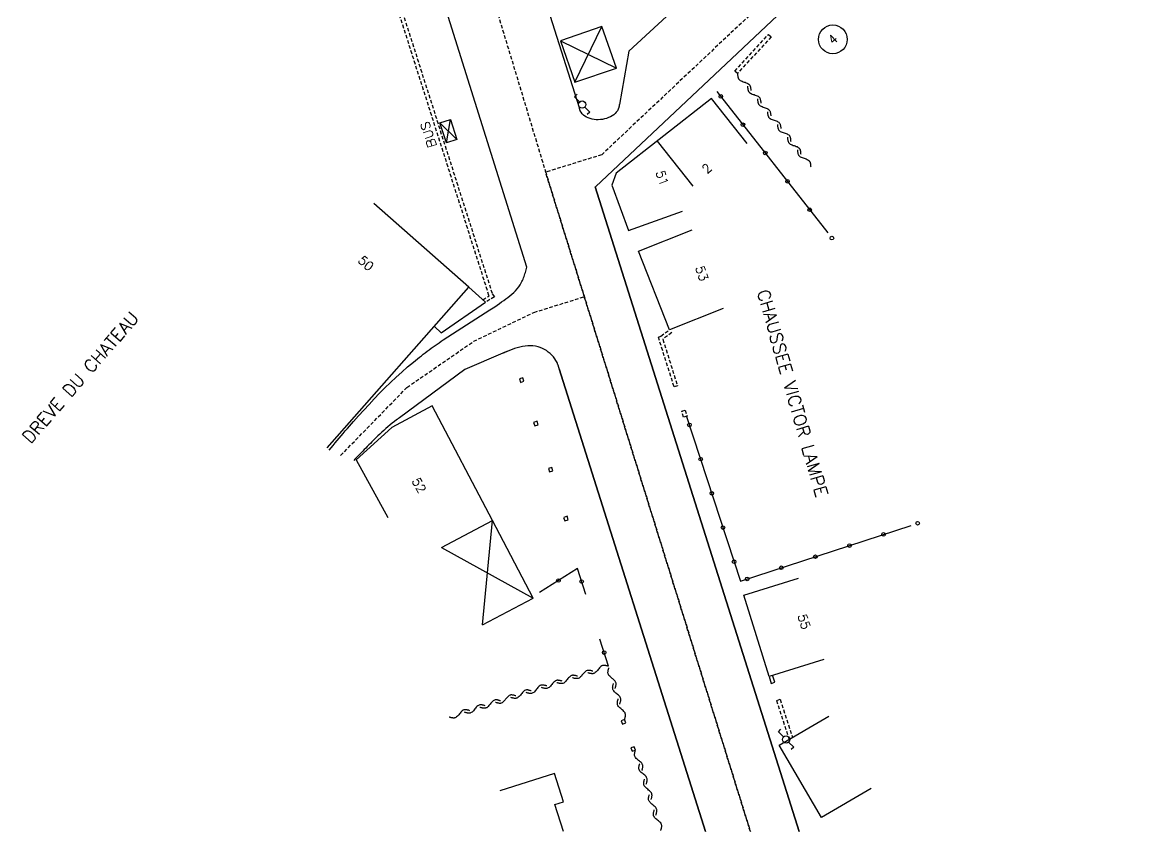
# Model space of a CAD drawing. Header units: millimetres. Extents: x 113000 to 114000, y 153000 to 154000.
# Drawn here: x 113805.7 to 113961.9, y 153000 to 153112.5 of the extents above; entities that cross this region are included whole.
import ezdxf
from ezdxf.enums import TextEntityAlignment as Align

# ---------------------------------------------------------------- set-up
doc = ezdxf.new("R2010")
doc.units = ezdxf.units.MM
doc.linetypes.add('DASHED', pattern=[0.75, 0.5, -0.25])
for name, color, linetype in [('W0001', 6, 'DASHED'), ('W0008', 7, 'CONTINUOUS'), ('W0100', 7, 'CONTINUOUS'), ('W0112', 1, 'DASHED'), ('W0310', 3, 'CONTINUOUS'), ('W0322', 7, 'CONTINUOUS'), ('W0420', 7, 'CONTINUOUS'), ('W0471', 7, 'CONTINUOUS'), ('W0989', 7, 'CONTINUOUS'), ('W0991', 7, 'CONTINUOUS')]:
    doc.layers.add(name, color=color, linetype=linetype)
doc.styles.get("Standard").update_dxf_attribs({"font": 'romans.shx', "width": 0.85})

msp = doc.modelspace()

# ---------------------------------------------------------------- linework, layer by layer
at = {"layer": 'W0001'}
for points in [[(113951.88, 153187.25), (113961.93, 153165.45), (113886.27, 153094.14), (113878.47, 153091.72)], [(113854.21, 153161.22), (113858.28, 153148.06), (113865.33, 153135.2), (113878.43, 153091.86), (113906.95, 153000)], [(113906.95, 153000), (113878.43, 153091.86)], [(113849.95, 153052.3), (113859.18, 153061.78), (113868.47, 153068.2), (113876.85, 153072.22), (113883.84, 153074.39)]]:
    msp.add_lwpolyline(points, dxfattribs=at)
at = {"layer": 'W0008'}
for points in [[(113875.85, 153078.5), (113850.06, 153160.71)], [(113947.02, 153147.75), (113885.39, 153089.67)], [(113925.01, 153140.78), (113890.03, 153108.55), (113888.73, 153101.12)], [(113883.16, 153100.66), (113875.39, 153125.25)], [(113888.73, 153101.12), (113888.72, 153101.08), (113888.72, 153101.06), (113888.71, 153101.02), (113888.71, 153100.98), (113888.7, 153100.95), (113888.7, 153100.91), (113888.69, 153100.88), (113888.68, 153100.84), (113888.67, 153100.81), (113888.66, 153100.77), (113888.66, 153100.73), (113888.65, 153100.7), (113888.56, 153100.47), (113888.45, 153100.25), (113888.3, 153100.05), (113888.13, 153099.86), (113887.94, 153099.69), (113887.72, 153099.55), (113887.48, 153099.41), (113887.23, 153099.3), (113886.95, 153099.2), (113886.68, 153099.12), (113886.39, 153099.06), (113886.1, 153099.03), (113885.8, 153099.02), (113885.51, 153099.02), (113885.22, 153099.05), (113884.94, 153099.09), (113884.66, 153099.17), (113884.4, 153099.27), (113884.16, 153099.38), (113883.93, 153099.52), (113883.73, 153099.67), (113883.55, 153099.84), (113883.41, 153100.05), (113883.29, 153100.27), (113883.27, 153100.3), (113883.27, 153100.33), (113883.25, 153100.36), (113883.24, 153100.39), (113883.23, 153100.42), (113883.22, 153100.45), (113883.21, 153100.48), (113883.2, 153100.52), (113883.2, 153100.56), (113883.18, 153100.59), (113883.17, 153100.62), (113883.16, 153100.66)], [(113913.76, 153000), (113885.38, 153089.67), (113913.76, 153000)], [(113848.34, 153053.06), (113848.62, 153053.39), (113848.9, 153053.72), (113849.19, 153054.06), (113849.47, 153054.39), (113849.75, 153054.72), (113850.03, 153055.05), (113850.32, 153055.39), (113850.6, 153055.72), (113850.89, 153056.05), (113851.17, 153056.38), (113851.46, 153056.7), (113851.75, 153057.03), (113852.46, 153057.84), (113853.17, 153058.62), (113853.9, 153059.42), (113854.63, 153060.19), (113855.38, 153060.97), (113856.12, 153061.72), (113856.89, 153062.47), (113857.66, 153063.2), (113858.45, 153063.92), (113859.26, 153064.62), (113860.08, 153065.31), (113860.91, 153065.98), (113861.19, 153066.19), (113861.45, 153066.41), (113861.73, 153066.61), (113862, 153066.81), (113862.28, 153067.02), (113862.55, 153067.22), (113862.84, 153067.41), (113863.11, 153067.61), (113863.39, 153067.8), (113863.67, 153068), (113863.95, 153068.19), (113864.23, 153068.38), (113864.88, 153068.8), (113865.52, 153069.22), (113866.16, 153069.64), (113866.81, 153070.06), (113867.46, 153070.47), (113868.12, 153070.88), (113868.77, 153071.3), (113869.42, 153071.72), (113870.08, 153072.14), (113870.73, 153072.56), (113871.39, 153073), (113872.05, 153073.45), (113872.35, 153073.66), (113872.65, 153073.86), (113872.94, 153074.08), (113873.23, 153074.3), (113873.5, 153074.52), (113873.77, 153074.75), (113874.03, 153074.98), (113874.28, 153075.23), (113874.51, 153075.48), (113874.73, 153075.75), (113874.92, 153076.03), (113875.09, 153076.33), (113875.18, 153076.5), (113875.26, 153076.67), (113875.34, 153076.84), (113875.41, 153077.02), (113875.47, 153077.19), (113875.53, 153077.38), (113875.59, 153077.56), (113875.65, 153077.75), (113875.7, 153077.94), (113875.75, 153078.12), (113875.8, 153078.31), (113875.85, 153078.5)], [(113880.37, 153064.36), (113880.35, 153064.41), (113880.34, 153064.45), (113880.32, 153064.5), (113880.31, 153064.56), (113880.3, 153064.61), (113880.28, 153064.66), (113880.27, 153064.7), (113880.26, 153064.75), (113880.24, 153064.8), (113880.22, 153064.84), (113880.2, 153064.89), (113880.19, 153064.94), (113880.06, 153065.22), (113879.91, 153065.5), (113879.74, 153065.77), (113879.55, 153066.02), (113879.33, 153066.27), (113879.09, 153066.48), (113878.84, 153066.7), (113878.58, 153066.89), (113878.3, 153067.05), (113878.02, 153067.2), (113877.73, 153067.33), (113877.43, 153067.42), (113877.07, 153067.5), (113876.71, 153067.55), (113876.35, 153067.56), (113875.98, 153067.56), (113875.62, 153067.52), (113875.25, 153067.45), (113874.89, 153067.38), (113874.52, 153067.28), (113874.16, 153067.17), (113873.81, 153067.05), (113873.46, 153066.92), (113873.12, 153066.78), (113873.07, 153066.77), (113873.02, 153066.73), (113872.97, 153066.72), (113872.91, 153066.7), (113872.87, 153066.67), (113872.81, 153066.66), (113872.77, 153066.64), (113872.72, 153066.61), (113872.66, 153066.59), (113872.62, 153066.58), (113872.56, 153066.55), (113872.52, 153066.53)], [(113872.52, 153066.53), (113867.23, 153064.28), (113858.14, 153057.56)], [(113880.37, 153064.36), (113900.7, 153000)], [(113900.7, 153000), (113880.37, 153064.36)], [(113858.14, 153057.56), (113858.11, 153057.53), (113858.07, 153057.52), (113858.04, 153057.48), (113858.01, 153057.47), (113857.97, 153057.44), (113857.94, 153057.42), (113857.91, 153057.39), (113857.87, 153057.36), (113857.84, 153057.34), (113857.8, 153057.31), (113857.77, 153057.3), (113857.73, 153057.27), (113857.43, 153057.03), (113857.12, 153056.8), (113856.84, 153056.56), (113856.54, 153056.31), (113856.25, 153056.05), (113855.96, 153055.8), (113855.68, 153055.53), (113855.4, 153055.28), (113855.12, 153055.02), (113854.84, 153054.75), (113854.57, 153054.47), (113854.3, 153054.2), (113854.09, 153053.98), (113853.88, 153053.78), (113853.66, 153053.56), (113853.45, 153053.34), (113853.24, 153053.14), (113853.03, 153052.92), (113852.82, 153052.7), (113852.62, 153052.48), (113852.41, 153052.27), (113852.2, 153052.06), (113851.99, 153051.84), (113851.78, 153051.62)]]:
    msp.add_lwpolyline(points, dxfattribs=at)
at = {"layer": 'W0100'}
for points in [[(113888.32, 153106.19), (113886.31, 153111.97), (113880.53, 153110), (113882.52, 153104.25), (113888.32, 153106.19)], [(113882.52, 153104.25), (113886.31, 153111.97)], [(113880.53, 153110), (113888.32, 153106.19)], [(113906.49, 153095.69), (113901.55, 153101.97), (113888.3, 153091.56), (113887.7, 153089.89), (113889.98, 153083.59), (113897.51, 153086.31)], [(113894.01, 153096.05), (113898.95, 153089.77)], [(113848.09, 153053.38), (113867.78, 153075.73), (113854.55, 153087.34)], [(113903.16, 153072.75), (113895.72, 153069.81), (113891.39, 153080.75), (113898.84, 153083.69)], [(113863.03, 153070.25), (113863.93, 153069.36), (113870.12, 153073.62), (113867.78, 153075.73)], [(113869.68, 153028.73), (113876.72, 153032.44), (113871.08, 153043.25), (113862.68, 153059.2), (113857.09, 153056.22), (113852.09, 153051.69), (113856.51, 153043.67)], [(113864, 153039.52), (113871.08, 153043.25)], [(113869.68, 153028.73), (113871.08, 153043.25)], [(113864, 153039.52), (113876.72, 153032.44)], [(113917.19, 153023.95), (113909.55, 153021.58), (113906.04, 153032.86), (113913.67, 153035.23)], [(113909.55, 153021.58), (113909.86, 153020.61), (113910.34, 153020.77), (113910.02, 153021.73)], [(113923.77, 153005.98), (113916.87, 153001.94), (113910.97, 153012), (113917.88, 153016.03)], [(113880.97, 153000), (113879.77, 153003.75), (113880.98, 153004.14), (113879.71, 153008.09), (113872.09, 153005.66)]]:
    msp.add_lwpolyline(points, dxfattribs=at)
at = {"layer": 'W0112'}
for points in [[(113869.73, 153073.97), (113870.62, 153074.53), (113870.59, 153074.56), (113853.99, 153126.66), (113854.47, 153126.8), (113871.05, 153074.78), (113871.34, 153074.38), (113870.12, 153073.62)], [(113905.16, 153105.44), (113904.8, 153105.78), (113909.47, 153110.88), (113909.84, 153110.55), (113905.16, 153105.44)], [(113896.02, 153069.41), (113894.77, 153068.47), (113896.81, 153062.02), (113896.34, 153061.88), (113894.16, 153068.77), (113894.51, 153068.91), (113895.72, 153069.81)], [(113874.82, 153062.97), (113874.97, 153062.48), (113875.45, 153062.64), (113875.3, 153063.11), (113874.82, 153062.97)], [(113897.66, 153057.62), (113897.4, 153058.48), (113897.88, 153058.62), (113898.14, 153057.77), (113897.66, 153057.62)], [(113876.8, 153056.91), (113876.95, 153056.44), (113877.43, 153056.58), (113877.28, 153057.06), (113876.8, 153056.91)], [(113878.87, 153050.52), (113879.02, 153050.03), (113879.49, 153050.19), (113879.34, 153050.66), (113878.87, 153050.52)], [(113880.98, 153043.7), (113881.13, 153043.23), (113881.61, 153043.38), (113881.46, 153043.86), (113880.98, 153043.7)], [(113912.41, 153012.72), (113910.62, 153018.25), (113911.1, 153018.39), (113912.82, 153013.08)], [(113888.98, 153015.41), (113889.15, 153014.94), (113889.62, 153015.11), (113889.45, 153015.58), (113888.98, 153015.41)], [(113890.33, 153011.62), (113890.49, 153011.16), (113890.97, 153011.33), (113890.8, 153011.8), (113890.33, 153011.62)]]:
    msp.add_lwpolyline(points, dxfattribs=at)
at = {"layer": 'W0310'}
for points in [[(113905.16, 153105.44), (113905.17, 153105.36), (113905.17, 153105.28), (113905.18, 153105.22), (113905.19, 153105.14), (113905.2, 153105.06), (113905.21, 153105), (113905.23, 153104.94), (113905.24, 153104.88), (113905.27, 153104.81), (113905.3, 153104.75), (113905.32, 153104.69), (113905.36, 153104.64), (113905.45, 153104.55), (113905.55, 153104.47), (113905.67, 153104.41), (113905.8, 153104.36), (113905.95, 153104.3), (113906.09, 153104.25), (113906.23, 153104.22), (113906.38, 153104.16), (113906.51, 153104.11), (113906.62, 153104.05), (113906.73, 153103.97), (113906.82, 153103.88), (113906.86, 153103.83), (113906.88, 153103.77), (113906.91, 153103.7), (113906.94, 153103.64), (113906.95, 153103.58), (113906.97, 153103.52), (113906.98, 153103.45), (113906.99, 153103.38), (113907, 153103.3), (113907.01, 153103.23), (113907.01, 153103.16), (113907.02, 153103.08)], [(113906.55, 153103.67), (113906.56, 153103.59), (113906.56, 153103.52), (113906.57, 153103.45), (113906.58, 153103.38), (113906.59, 153103.3), (113906.6, 153103.23), (113906.62, 153103.17), (113906.63, 153103.11), (113906.66, 153103.05), (113906.69, 153102.98), (113906.71, 153102.92), (113906.75, 153102.88), (113906.84, 153102.78), (113906.95, 153102.7), (113907.06, 153102.64), (113907.2, 153102.59), (113907.34, 153102.53), (113907.48, 153102.5), (113907.62, 153102.45), (113907.77, 153102.39), (113907.9, 153102.34), (113908.02, 153102.28), (113908.12, 153102.2), (113908.21, 153102.11), (113908.25, 153102.06), (113908.27, 153102), (113908.3, 153101.94), (113908.33, 153101.88), (113908.34, 153101.81), (113908.36, 153101.75), (113908.37, 153101.69), (113908.38, 153101.61), (113908.39, 153101.53), (113908.4, 153101.47), (113908.4, 153101.39), (113908.41, 153101.31)], [(113907.95, 153101.91), (113907.95, 153101.83), (113907.95, 153101.75), (113907.96, 153101.69), (113907.97, 153101.61), (113907.98, 153101.53), (113907.99, 153101.47), (113908.01, 153101.41), (113908.02, 153101.34), (113908.05, 153101.28), (113908.08, 153101.22), (113908.1, 153101.16), (113908.14, 153101.11), (113908.23, 153101.02), (113908.34, 153100.94), (113908.45, 153100.88), (113908.59, 153100.83), (113908.73, 153100.77), (113908.87, 153100.72), (113909.01, 153100.67), (113909.15, 153100.62), (113909.28, 153100.58), (113909.4, 153100.52), (113909.51, 153100.44), (113909.59, 153100.34), (113909.63, 153100.3), (113909.66, 153100.23), (113909.69, 153100.17), (113909.71, 153100.11), (113909.73, 153100.05), (113909.74, 153099.98), (113909.76, 153099.92), (113909.77, 153099.84), (113909.77, 153099.77), (113909.78, 153099.7), (113909.79, 153099.62), (113909.8, 153099.55)], [(113909.34, 153100.12), (113909.34, 153100.05), (113909.34, 153099.97), (113909.35, 153099.91), (113909.36, 153099.83), (113909.38, 153099.75), (113909.38, 153099.69), (113909.4, 153099.62), (113909.41, 153099.56), (113909.44, 153099.5), (113909.46, 153099.44), (113909.49, 153099.38), (113909.53, 153099.33), (113909.62, 153099.23), (113909.73, 153099.17), (113909.84, 153099.09), (113909.98, 153099.05), (113910.12, 153099), (113910.26, 153098.95), (113910.4, 153098.91), (113910.54, 153098.86), (113910.67, 153098.8), (113910.79, 153098.73), (113910.9, 153098.67), (113910.98, 153098.58), (113911.02, 153098.53), (113911.05, 153098.47), (113911.08, 153098.41), (113911.1, 153098.34), (113911.12, 153098.28), (113911.14, 153098.22), (113911.15, 153098.14), (113911.16, 153098.06), (113911.17, 153098), (113911.18, 153097.92), (113911.18, 153097.84), (113911.19, 153097.77)], [(113910.72, 153098.36), (113910.73, 153098.28), (113910.73, 153098.22), (113910.73, 153098.12), (113910.75, 153098.06), (113910.76, 153097.98), (113910.77, 153097.92), (113910.79, 153097.86), (113910.8, 153097.8), (113910.83, 153097.73), (113910.85, 153097.67), (113910.88, 153097.61), (113910.92, 153097.56), (113911.02, 153097.48), (113911.12, 153097.39), (113911.23, 153097.33), (113911.37, 153097.28), (113911.51, 153097.23), (113911.65, 153097.19), (113911.79, 153097.14), (113911.93, 153097.08), (113912.06, 153097.03), (113912.18, 153096.97), (113912.29, 153096.89), (113912.38, 153096.8), (113912.41, 153096.75), (113912.44, 153096.69), (113912.47, 153096.62), (113912.49, 153096.56), (113912.51, 153096.5), (113912.52, 153096.44), (113912.53, 153096.38), (113912.55, 153096.3), (113912.55, 153096.22), (113912.56, 153096.16), (113912.56, 153096.08), (113912.57, 153096)], [(113912.11, 153096.59), (113912.12, 153096.52), (113912.12, 153096.44), (113912.12, 153096.38), (113912.13, 153096.3), (113912.15, 153096.22), (113912.16, 153096.16), (113912.17, 153096.09), (113912.19, 153096.03), (113912.21, 153095.97), (113912.24, 153095.91), (113912.27, 153095.84), (113912.3, 153095.8), (113912.39, 153095.7), (113912.5, 153095.62), (113912.62, 153095.56), (113912.75, 153095.52), (113912.89, 153095.45), (113913.03, 153095.41), (113913.18, 153095.38), (113913.32, 153095.31), (113913.45, 153095.27), (113913.57, 153095.2), (113913.68, 153095.12), (113913.77, 153095.03), (113913.8, 153094.98), (113913.83, 153094.92), (113913.86, 153094.86), (113913.88, 153094.8), (113913.9, 153094.73), (113913.91, 153094.67), (113913.92, 153094.61), (113913.94, 153094.53), (113913.95, 153094.45), (113913.95, 153094.39), (113913.95, 153094.31), (113913.96, 153094.23)], [(113913.5, 153094.83), (113913.51, 153094.75), (113913.51, 153094.67), (113913.52, 153094.61), (113913.52, 153094.53), (113913.54, 153094.45), (113913.55, 153094.39), (113913.56, 153094.33), (113913.58, 153094.27), (113913.6, 153094.2), (113913.63, 153094.14), (113913.66, 153094.08), (113913.7, 153094.03), (113913.78, 153093.94), (113913.89, 153093.86), (113914.01, 153093.8), (113914.14, 153093.75), (113914.28, 153093.69), (113914.42, 153093.66), (113914.57, 153093.61), (113914.71, 153093.55), (113914.84, 153093.5), (113914.96, 153093.44), (113915.07, 153093.36), (113915.16, 153093.27), (113915.2, 153093.22), (113915.22, 153093.16), (113915.25, 153093.09), (113915.27, 153093.03), (113915.29, 153092.97), (113915.3, 153092.91), (113915.31, 153092.84), (113915.33, 153092.77), (113915.34, 153092.69), (113915.34, 153092.62), (113915.34, 153092.55), (113915.35, 153092.47)], [(113882.91, 153021.61), (113882.84, 153021.62), (113882.77, 153021.66), (113882.7, 153021.67), (113882.62, 153021.69), (113882.55, 153021.7), (113882.48, 153021.72), (113882.41, 153021.72), (113882.35, 153021.73), (113882.28, 153021.73), (113882.22, 153021.73), (113882.16, 153021.72), (113882.09, 153021.7), (113881.98, 153021.66), (113881.88, 153021.58), (113881.77, 153021.48), (113881.67, 153021.39), (113881.58, 153021.27), (113881.48, 153021.16), (113881.39, 153021.05), (113881.3, 153020.92), (113881.2, 153020.83), (113881.09, 153020.73), (113880.99, 153020.66), (113880.88, 153020.61), (113880.81, 153020.59), (113880.75, 153020.58), (113880.69, 153020.58), (113880.62, 153020.58), (113880.55, 153020.59), (113880.48, 153020.59), (113880.41, 153020.61), (113880.34, 153020.62), (113880.27, 153020.64), (113880.2, 153020.66), (113880.12, 153020.69), (113880.05, 153020.7)], [(113885.05, 153022.3), (113884.98, 153022.31), (113884.91, 153022.34), (113884.84, 153022.36), (113884.77, 153022.38), (113884.7, 153022.39), (113884.63, 153022.41), (113884.56, 153022.41), (113884.49, 153022.42), (113884.43, 153022.42), (113884.37, 153022.42), (113884.3, 153022.41), (113884.24, 153022.39), (113884.12, 153022.34), (113884.02, 153022.27), (113883.91, 153022.17), (113883.82, 153022.08), (113883.73, 153021.97), (113883.62, 153021.84), (113883.53, 153021.73), (113883.44, 153021.61), (113883.34, 153021.52), (113883.24, 153021.42), (113883.13, 153021.34), (113883.02, 153021.3), (113882.95, 153021.28), (113882.89, 153021.27), (113882.83, 153021.27), (113882.76, 153021.27), (113882.7, 153021.28), (113882.62, 153021.28), (113882.55, 153021.3), (113882.48, 153021.31), (113882.41, 153021.33), (113882.34, 153021.34), (113882.27, 153021.38), (113882.2, 153021.39)], [(113887.2, 153022.98), (113887.12, 153023), (113887.05, 153023.03), (113886.99, 153023.05), (113886.91, 153023.06), (113886.84, 153023.08), (113886.77, 153023.09), (113886.7, 153023.09), (113886.64, 153023.11), (113886.57, 153023.11), (113886.51, 153023.11), (113886.45, 153023.09), (113886.38, 153023.08), (113886.27, 153023.03), (113886.16, 153022.95), (113886.05, 153022.86), (113885.96, 153022.77), (113885.87, 153022.64), (113885.77, 153022.53), (113885.67, 153022.41), (113885.58, 153022.3), (113885.48, 153022.2), (113885.38, 153022.11), (113885.27, 153022.03), (113885.16, 153021.98), (113885.09, 153021.97), (113885.03, 153021.95), (113884.97, 153021.95), (113884.91, 153021.95), (113884.84, 153021.97), (113884.77, 153021.97), (113884.7, 153021.98), (113884.63, 153022), (113884.56, 153022.02), (113884.48, 153022.03), (113884.41, 153022.06), (113884.34, 153022.08)], [(113888.14, 153019.89), (113888.16, 153019.95), (113888.19, 153020.03), (113888.2, 153020.11), (113888.23, 153020.19), (113888.24, 153020.25), (113888.26, 153020.31), (113888.27, 153020.39), (113888.27, 153020.45), (113888.27, 153020.52), (113888.27, 153020.58), (113888.27, 153020.64), (113888.25, 153020.7), (113888.2, 153020.81), (113888.13, 153020.92), (113888.04, 153021.03), (113887.94, 153021.12), (113887.82, 153021.22), (113887.71, 153021.31), (113887.59, 153021.42), (113887.48, 153021.52), (113887.38, 153021.61), (113887.28, 153021.72), (113887.21, 153021.83), (113887.16, 153021.94), (113887.15, 153022), (113887.14, 153022.06), (113887.14, 153022.12), (113887.14, 153022.19), (113887.15, 153022.25), (113887.16, 153022.33), (113887.17, 153022.39), (113887.19, 153022.47), (113887.21, 153022.53), (113887.23, 153022.61), (113887.25, 153022.67), (113887.27, 153022.75)], [(113878.62, 153020.25), (113878.55, 153020.27), (113878.48, 153020.3), (113878.41, 153020.31), (113878.34, 153020.33), (113878.27, 153020.34), (113878.2, 153020.36), (113878.13, 153020.36), (113878.06, 153020.38), (113878, 153020.38), (113877.94, 153020.38), (113877.88, 153020.36), (113877.81, 153020.34), (113877.7, 153020.3), (113877.59, 153020.22), (113877.48, 153020.12), (113877.39, 153020.02), (113877.29, 153019.91), (113877.2, 153019.8), (113877.1, 153019.67), (113877.01, 153019.56), (113876.91, 153019.45), (113876.81, 153019.36), (113876.7, 153019.28), (113876.59, 153019.23), (113876.52, 153019.22), (113876.46, 153019.2), (113876.4, 153019.2), (113876.33, 153019.2), (113876.27, 153019.22), (113876.2, 153019.22), (113876.12, 153019.23), (113876.05, 153019.25), (113875.98, 153019.27), (113875.91, 153019.28), (113875.84, 153019.31), (113875.77, 153019.33)], [(113880.77, 153020.92), (113880.7, 153020.94), (113880.62, 153020.97), (113880.56, 153020.98), (113880.48, 153021), (113880.41, 153021.02), (113880.34, 153021.03), (113880.27, 153021.03), (113880.21, 153021.05), (113880.14, 153021.05), (113880.08, 153021.05), (113880.02, 153021.03), (113879.95, 153021.02), (113879.84, 153020.97), (113879.73, 153020.89), (113879.62, 153020.8), (113879.53, 153020.7), (113879.44, 153020.58), (113879.34, 153020.47), (113879.24, 153020.34), (113879.15, 153020.23), (113879.05, 153020.14), (113878.95, 153020.05), (113878.84, 153019.97), (113878.73, 153019.92), (113878.66, 153019.91), (113878.6, 153019.89), (113878.54, 153019.89), (113878.48, 153019.89), (113878.41, 153019.91), (113878.34, 153019.91), (113878.27, 153019.92), (113878.2, 153019.94), (113878.13, 153019.95), (113878.05, 153019.97), (113877.98, 153020), (113877.91, 153020.02)], [(113888.8, 153017.73), (113888.81, 153017.8), (113888.84, 153017.88), (113888.86, 153017.95), (113888.88, 153018.02), (113888.89, 153018.09), (113888.91, 153018.16), (113888.91, 153018.23), (113888.92, 153018.3), (113888.92, 153018.36), (113888.92, 153018.42), (113888.91, 153018.48), (113888.9, 153018.55), (113888.86, 153018.67), (113888.78, 153018.78), (113888.7, 153018.88), (113888.59, 153018.98), (113888.48, 153019.08), (113888.37, 153019.17), (113888.25, 153019.27), (113888.13, 153019.36), (113888.03, 153019.45), (113887.95, 153019.56), (113887.87, 153019.67), (113887.82, 153019.78), (113887.8, 153019.84), (113887.8, 153019.91), (113887.79, 153019.97), (113887.8, 153020.03), (113887.8, 153020.11), (113887.81, 153020.17), (113887.82, 153020.25), (113887.84, 153020.31), (113887.86, 153020.39), (113887.88, 153020.47), (113887.9, 153020.53), (113887.92, 153020.61)], [(113874.34, 153018.88), (113874.27, 153018.89), (113874.2, 153018.92), (113874.13, 153018.94), (113874.05, 153018.95), (113873.98, 153018.97), (113873.91, 153018.98), (113873.84, 153018.98), (113873.78, 153019), (113873.71, 153019), (113873.65, 153019), (113873.59, 153018.98), (113873.52, 153018.97), (113873.41, 153018.92), (113873.3, 153018.84), (113873.2, 153018.75), (113873.1, 153018.64), (113873.01, 153018.53), (113872.91, 153018.41), (113872.82, 153018.3), (113872.72, 153018.19), (113872.62, 153018.08), (113872.52, 153017.98), (113872.41, 153017.91), (113872.3, 153017.86), (113872.23, 153017.84), (113872.17, 153017.83), (113872.11, 153017.83), (113872.05, 153017.83), (113871.98, 153017.84), (113871.91, 153017.84), (113871.84, 153017.86), (113871.77, 153017.88), (113871.7, 153017.89), (113871.62, 153017.91), (113871.55, 153017.94), (113871.48, 153017.95)], [(113876.48, 153019.56), (113876.41, 153019.58), (113876.34, 153019.61), (113876.27, 153019.62), (113876.2, 153019.64), (113876.12, 153019.66), (113876.05, 153019.67), (113875.98, 153019.69), (113875.92, 153019.69), (113875.85, 153019.69), (113875.79, 153019.69), (113875.73, 153019.67), (113875.66, 153019.66), (113875.55, 153019.61), (113875.45, 153019.53), (113875.34, 153019.44), (113875.24, 153019.33), (113875.15, 153019.22), (113875.05, 153019.09), (113874.96, 153018.98), (113874.87, 153018.88), (113874.77, 153018.77), (113874.66, 153018.67), (113874.56, 153018.59), (113874.45, 153018.55), (113874.38, 153018.53), (113874.32, 153018.52), (113874.26, 153018.52), (113874.19, 153018.52), (113874.12, 153018.52), (113874.05, 153018.53), (113873.98, 153018.55), (113873.91, 153018.56), (113873.84, 153018.58), (113873.77, 153018.59), (113873.7, 153018.62), (113873.62, 153018.64)], [(113867.91, 153016.81), (113867.84, 153016.83), (113867.77, 153016.86), (113867.7, 153016.88), (113867.62, 153016.89), (113867.55, 153016.91), (113867.48, 153016.92), (113867.41, 153016.92), (113867.34, 153016.94), (113867.28, 153016.94), (113867.22, 153016.94), (113867.16, 153016.92), (113867.09, 153016.91), (113866.98, 153016.86), (113866.87, 153016.78), (113866.77, 153016.69), (113866.67, 153016.59), (113866.58, 153016.47), (113866.48, 153016.36), (113866.38, 153016.25), (113866.29, 153016.12), (113866.2, 153016.03), (113866.09, 153015.94), (113865.98, 153015.86), (113865.87, 153015.81), (113865.8, 153015.8), (113865.74, 153015.78), (113865.68, 153015.78), (113865.62, 153015.78), (113865.55, 153015.8), (113865.48, 153015.8), (113865.41, 153015.81), (113865.34, 153015.83), (113865.27, 153015.84), (113865.2, 153015.86), (113865.12, 153015.89), (113865.05, 153015.91)], [(113870.05, 153017.5), (113869.98, 153017.52), (113869.91, 153017.55), (113869.84, 153017.56), (113869.77, 153017.58), (113869.7, 153017.59), (113869.62, 153017.61), (113869.55, 153017.61), (113869.49, 153017.62), (113869.42, 153017.62), (113869.36, 153017.62), (113869.3, 153017.61), (113869.23, 153017.59), (113869.12, 153017.55), (113869.02, 153017.47), (113868.91, 153017.38), (113868.81, 153017.28), (113868.72, 153017.16), (113868.62, 153017.05), (113868.53, 153016.94), (113868.44, 153016.81), (113868.34, 153016.72), (113868.23, 153016.62), (113868.13, 153016.55), (113868.02, 153016.5), (113867.95, 153016.48), (113867.89, 153016.47), (113867.83, 153016.47), (113867.76, 153016.47), (113867.7, 153016.48), (113867.62, 153016.48), (113867.55, 153016.5), (113867.48, 153016.52), (113867.41, 153016.53), (113867.34, 153016.55), (113867.27, 153016.58), (113867.2, 153016.59)], [(113872.2, 153018.19), (113872.12, 153018.2), (113872.05, 153018.23), (113871.98, 153018.25), (113871.91, 153018.27), (113871.84, 153018.28), (113871.77, 153018.3), (113871.7, 153018.3), (113871.63, 153018.31), (113871.57, 153018.31), (113871.51, 153018.31), (113871.45, 153018.3), (113871.38, 153018.28), (113871.27, 153018.23), (113871.16, 153018.16), (113871.05, 153018.06), (113870.96, 153017.97), (113870.87, 153017.86), (113870.77, 153017.73), (113870.67, 153017.62), (113870.58, 153017.52), (113870.48, 153017.41), (113870.38, 153017.31), (113870.27, 153017.23), (113870.16, 153017.19), (113870.09, 153017.17), (113870.03, 153017.16), (113869.97, 153017.16), (113869.9, 153017.16), (113869.84, 153017.16), (113869.77, 153017.17), (113869.7, 153017.17), (113869.62, 153017.19), (113869.55, 153017.2), (113869.48, 153017.23), (113869.41, 153017.25), (113869.34, 153017.27)], [(113889.45, 153015.58), (113889.47, 153015.64), (113889.5, 153015.72), (113889.52, 153015.8), (113889.53, 153015.86), (113889.55, 153015.94), (113889.56, 153016), (113889.57, 153016.08), (113889.58, 153016.14), (113889.58, 153016.2), (113889.58, 153016.27), (113889.57, 153016.33), (113889.55, 153016.39), (113889.52, 153016.52), (113889.44, 153016.62), (113889.35, 153016.72), (113889.25, 153016.83), (113889.14, 153016.92), (113889.02, 153017.02), (113888.91, 153017.11), (113888.79, 153017.2), (113888.69, 153017.3), (113888.6, 153017.41), (113888.52, 153017.52), (113888.48, 153017.62), (113888.46, 153017.69), (113888.45, 153017.75), (113888.45, 153017.81), (113888.45, 153017.88), (113888.45, 153017.95), (113888.47, 153018.02), (113888.48, 153018.09), (113888.49, 153018.16), (113888.52, 153018.23), (113888.53, 153018.31), (113888.55, 153018.38), (113888.58, 153018.45)], [(113891.87, 153008.47), (113891.89, 153008.55), (113891.91, 153008.61), (113891.93, 153008.69), (113891.95, 153008.77), (113891.96, 153008.83), (113891.98, 153008.89), (113891.98, 153008.97), (113891.99, 153009.03), (113891.99, 153009.09), (113891.98, 153009.16), (113891.98, 153009.22), (113891.96, 153009.28), (113891.91, 153009.41), (113891.84, 153009.5), (113891.75, 153009.61), (113891.64, 153009.7), (113891.53, 153009.8), (113891.41, 153009.89), (113891.3, 153009.98), (113891.19, 153010.08), (113891.08, 153010.17), (113890.99, 153010.28), (113890.91, 153010.39), (113890.87, 153010.5), (113890.85, 153010.56), (113890.84, 153010.62), (113890.84, 153010.69), (113890.84, 153010.75), (113890.84, 153010.83), (113890.86, 153010.89), (113890.87, 153010.97), (113890.88, 153011.03), (113890.91, 153011.11), (113890.92, 153011.19), (113890.95, 153011.25), (113890.97, 153011.33)], [(113892.47, 153006.58), (113892.49, 153006.66), (113892.51, 153006.72), (113892.53, 153006.8), (113892.55, 153006.88), (113892.56, 153006.94), (113892.58, 153007.02), (113892.59, 153007.08), (113892.59, 153007.16), (113892.59, 153007.22), (113892.59, 153007.28), (113892.58, 153007.34), (113892.56, 153007.41), (113892.52, 153007.53), (113892.45, 153007.64), (113892.35, 153007.73), (113892.25, 153007.83), (113892.13, 153007.92), (113892.02, 153008.02), (113891.9, 153008.11), (113891.78, 153008.2), (113891.68, 153008.3), (113891.59, 153008.41), (113891.52, 153008.52), (113891.47, 153008.62), (113891.45, 153008.69), (113891.45, 153008.75), (113891.44, 153008.81), (113891.44, 153008.88), (113891.45, 153008.94), (113891.45, 153009.02), (113891.47, 153009.08), (113891.48, 153009.16), (113891.5, 153009.22), (113891.52, 153009.3), (113891.54, 153009.36), (113891.56, 153009.44)], [(113893.14, 153004.44), (113893.16, 153004.52), (113893.19, 153004.58), (113893.2, 153004.66), (113893.23, 153004.73), (113893.23, 153004.8), (113893.25, 153004.86), (113893.26, 153004.94), (113893.27, 153005), (113893.27, 153005.06), (113893.26, 153005.12), (113893.25, 153005.19), (113893.23, 153005.25), (113893.19, 153005.38), (113893.11, 153005.47), (113893.02, 153005.58), (113892.91, 153005.67), (113892.8, 153005.77), (113892.69, 153005.88), (113892.57, 153005.97), (113892.45, 153006.06), (113892.35, 153006.16), (113892.27, 153006.27), (113892.19, 153006.38), (113892.14, 153006.48), (113892.12, 153006.55), (113892.12, 153006.61), (113892.12, 153006.67), (113892.12, 153006.73), (113892.12, 153006.8), (113892.13, 153006.88), (113892.15, 153006.94), (113892.16, 153007.02), (113892.18, 153007.08), (113892.2, 153007.16), (113892.22, 153007.22), (113892.24, 153007.3)], [(113893.82, 153002.3), (113893.84, 153002.38), (113893.87, 153002.44), (113893.88, 153002.52), (113893.91, 153002.59), (113893.91, 153002.66), (113893.93, 153002.72), (113893.94, 153002.8), (113893.95, 153002.86), (113893.95, 153002.92), (113893.94, 153002.98), (113893.93, 153003.05), (113893.91, 153003.11), (113893.87, 153003.23), (113893.79, 153003.33), (113893.7, 153003.44), (113893.59, 153003.53), (113893.48, 153003.62), (113893.37, 153003.73), (113893.25, 153003.83), (113893.14, 153003.92), (113893.03, 153004.02), (113892.95, 153004.12), (113892.87, 153004.23), (113892.82, 153004.34), (113892.8, 153004.41), (113892.8, 153004.47), (113892.79, 153004.53), (113892.79, 153004.59), (113892.8, 153004.66), (113892.8, 153004.73), (113892.82, 153004.8), (113892.84, 153004.88), (113892.85, 153004.94), (113892.88, 153005.02), (113892.89, 153005.08), (113892.91, 153005.16)], [(113894.5, 153000.14), (113894.52, 153000.22), (113894.54, 153000.28), (113894.56, 153000.36), (113894.58, 153000.44), (113894.59, 153000.5), (113894.61, 153000.58), (113894.62, 153000.64), (113894.62, 153000.72), (113894.62, 153000.78), (113894.62, 153000.84), (113894.61, 153000.91), (113894.59, 153000.97), (113894.55, 153001.09), (113894.48, 153001.2), (113894.38, 153001.3), (113894.28, 153001.39), (113894.16, 153001.48), (113894.05, 153001.58), (113893.93, 153001.67), (113893.81, 153001.77), (113893.71, 153001.86), (113893.62, 153001.97), (113893.55, 153002.08), (113893.5, 153002.19), (113893.48, 153002.25), (113893.48, 153002.31), (113893.47, 153002.38), (113893.47, 153002.44), (113893.48, 153002.5), (113893.48, 153002.58), (113893.5, 153002.64), (113893.52, 153002.72), (113893.53, 153002.78), (113893.55, 153002.86), (113893.57, 153002.92), (113893.59, 153003)]]:
    msp.add_lwpolyline(points, dxfattribs=at)
at = {"layer": 'W0322'}
for points in [[(113902.3, 153102.95), (113917.73, 153083.28)], [(113898.09, 153057.75), (113905.57, 153034.83), (113929.34, 153042.59)], [(113884.07, 153032.98), (113882.89, 153036.59), (113877.61, 153033.27)], [(113887.2, 153022.98), (113886.02, 153026.78)]]:
    msp.add_lwpolyline(points, dxfattribs=at)
for centre in [(113902.84, 153102.25), (113905.92, 153098.33), (113909.02, 153094.39), (113912.12, 153090.44), (113915.21, 153086.5), (113918.3, 153082.55), (113898.48, 153056.56), (113900.04, 153051.8), (113901.59, 153047.05), (113903.14, 153042.28), (113930.22, 153042.88), (113925.48, 153041.33), (113920.74, 153039.78), (113904.69, 153037.53), (113916, 153038.23), (113911.26, 153036.69), (113880.25, 153034.92), (113883.48, 153034.78), (113906.52, 153035.14), (113886.61, 153024.89)]:
    msp.add_circle(centre, 0.25, dxfattribs=at)
at = {"layer": 'W0420'}
for points in [[(113864.68, 153095.8), (113863.77, 153098.58), (113865.22, 153099.05), (113866.13, 153096.27), (113864.68, 153095.8)], [(113863.77, 153098.58), (113866.13, 153096.27)], [(113864.68, 153095.8), (113865.22, 153099.05)]]:
    msp.add_lwpolyline(points, dxfattribs=at)
at = {"layer": 'W0471'}
for points in [[(113883.2, 153101.48), (113882.49, 153102.19), (113882.84, 153102.55)], [(113883.91, 153100.78), (113884.62, 153100.06), (113884.27, 153099.72)], [(113911.57, 153013.16), (113910.86, 153013.86), (113911.21, 153014.22)], [(113912.27, 153012.44), (113912.98, 153011.73), (113912.63, 153011.39)]]:
    msp.add_lwpolyline(points, dxfattribs=at)
for centre in [(113883.55, 153101.12), (113911.92, 153012.8)]:
    msp.add_circle(centre, 0.503, dxfattribs=at)
at = {"layer": 'W0991'}
msp.add_circle((113918.43, 153110.19), 2, dxfattribs=at)

# ---------------------------------------------------------------- texts
at = {"layer": 'W0420', "width": 1.043821}
msp.add_text('BUS', height=1.258, rotation=108.2088, dxfattribs=at).set_placement((113863.35, 153095.36), (113862.18, 153098.92), align=Align.FIT)
at = {"layer": 'W0989'}
for s, rotation, p in [('CHAUSSEE VICTOR LAMPE', 286, (113912.81, 153060.97)), ('DREVE DU CHATEAU', 49, (113813.75, 153063.16))]:
    msp.add_text(s, height=1.75, rotation=rotation, dxfattribs=at).set_placement(p, align=Align.MIDDLE)
at = {"layer": 'W0991'}
for s, rotation, p in [('4', 43, (113918.43, 153110.19)), ('2', 43, (113900.9, 153092.25)), ('51', 289, (113894.71, 153090.9)), ('50', 318, (113853.48, 153079.05)), ('53', 289, (113900.21, 153077.63)), ('52', 300, (113860.87, 153048.16)), ('55', 289, (113914.43, 153029.2))]:
    msp.add_text(s, height=1.25, rotation=rotation, dxfattribs=at).set_placement(p, align=Align.MIDDLE)

doc.saveas('drawing.dxf')
